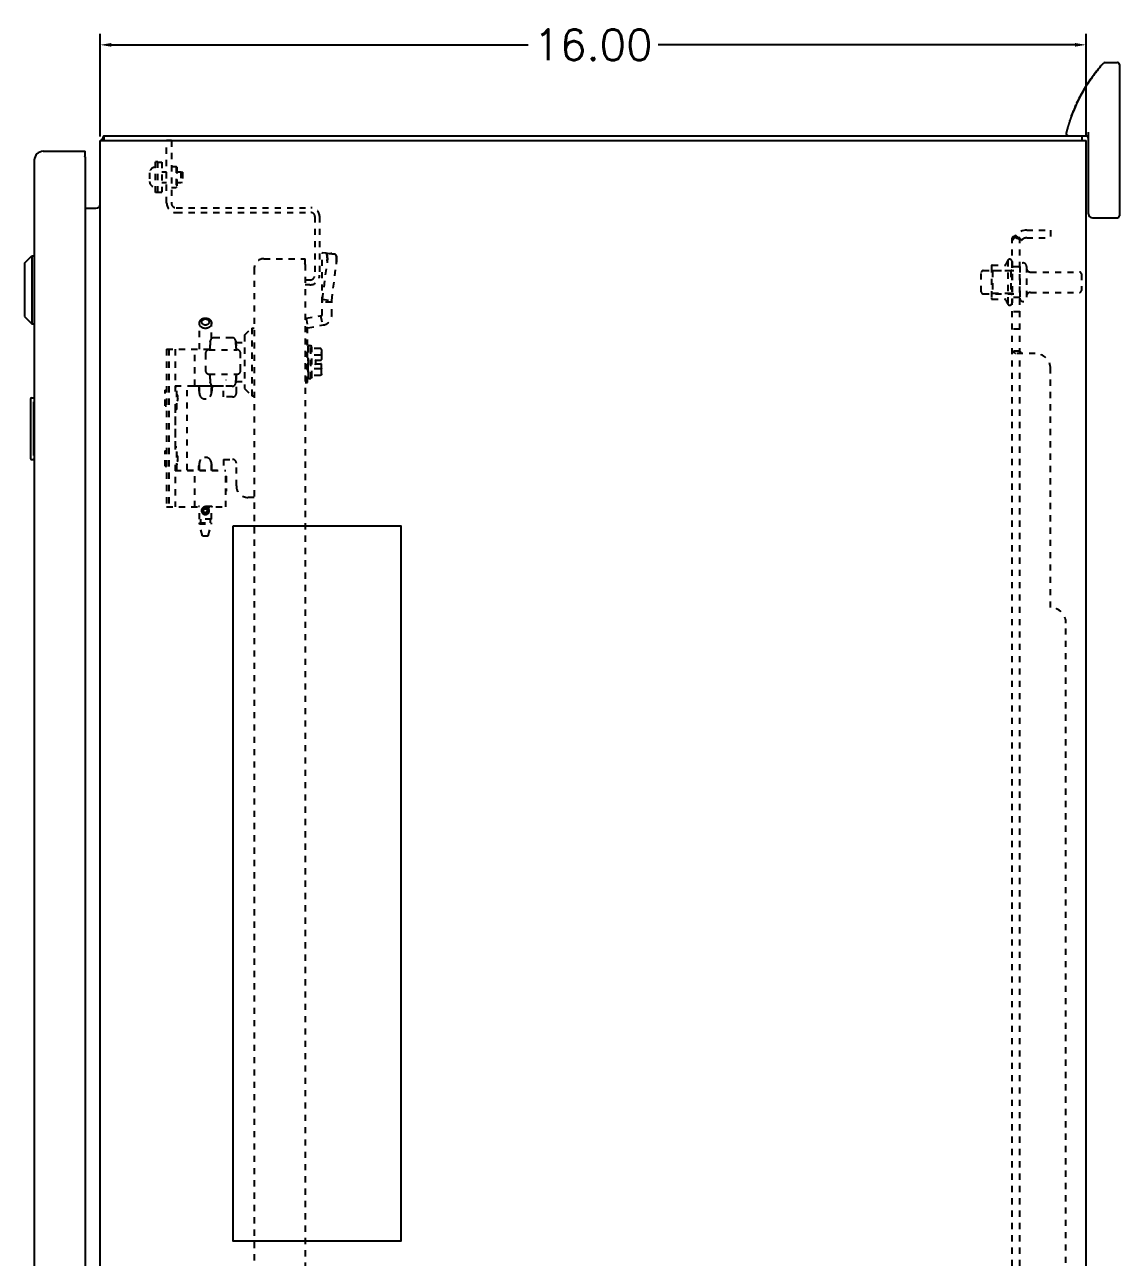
# Model space of a CAD drawing. Header units: inches. Extents: x -89 to 114, y 2 to 66.
# Drawn here: x 96.64 to 114.41, y 46.37 to 66.38 of the extents above; entities that cross this region are included whole.
import ezdxf

# ---------------------------------------------------------------- set-up
doc = ezdxf.new("R2010")
doc.units = ezdxf.units.IN
doc.header["$LTSCALE"] = 0.25
doc.header["$MEASUREMENT"] = 0
doc.linetypes.add('HIDDEN', pattern=[0.2, 0.1, -0.1])
doc.linetypes.add('HIDDEN2', pattern=[0.1875, 0.125, -0.0625])
for name, color, linetype in [('DEFAULT_2', 8, 'HIDDEN'), ('HIDDEN', 7, 'HIDDEN2'), ('PSYMS', 7, 'Continuous')]:
    doc.layers.add(name, color=color, linetype=linetype)
doc.styles.get("Standard").update_dxf_attribs({"font": 'romans.shx'})
doc.dimstyles.get("Standard").update_dxf_attribs({"dimtxt": 0.18, "dimasz": 0.18, "dimexe": 0.18, "dimexo": 0.0625, "dimgap": 0.09, "dimtad": 0, "dimtih": 1, "dimtoh": 1, "dimdec": 4, "dimzin": 0, "dimdsep": 46, "dimtxsty": 'Standard', "dimcen": 0.09, "dimadec": 0, "dimazin": 0, "dimtfac": 1, "dimtdec": 4, "dimtofl": 0, "dimtmove": 0, "dimatfit": 3, "dimfxl": 1, "dimtolj": 1, "dimtzin": 0, "dimarcsym": 0})

# ---------------------------------------------------------------- blocks, each defined once
blk = doc.blocks.new('SIDE')
at = {"linetype": 'Continuous'}
for p, q in [((58.694, 4.647), (58.694, 64.497)), ((58.694, 64.497), (74.694, 64.497)), ((58.757, 64.497), (58.757, 64.572)), ((58.757, 64.572), (74.631, 64.572)), ((74.631, 64.497), (74.631, 64.572)), ((74.694, 4.647), (74.694, 64.497)), ((57.771, 64.322), (58.451, 64.322)), ((58.451, 64.247), (58.436, 64.247)), ((58.451, 64.247), (58.451, 64.322)), ((58.451, 64.232), (58.451, 4.912)), ((57.626, 64.177), (57.626, 4.967)), ((58.451, 63.397), (58.624, 63.397)), ((57.469, 62.505), (57.587, 62.623)), ((57.469, 62.505), (57.469, 61.639)), ((57.587, 62.623), (57.587, 61.521)), ((57.587, 62.623), (57.626, 62.623)), ((57.469, 61.639), (57.587, 61.521)), ((57.587, 61.521), (57.626, 61.521)), ((57.566, 60.307), (57.566, 59.337)), ((57.581, 60.322), (57.626, 60.322)), ((57.613, 60.222), (57.613, 59.422)), ((57.581, 59.322), (57.626, 59.322))]:
    blk.add_line(p, q, dxfattribs=at)
for points in [[(58.736, 64.529), (58.737, 64.53), (58.738, 64.532), (58.739, 64.534), (58.74, 64.536), (58.741, 64.538), (58.742, 64.541), (58.743, 64.543), (58.744, 64.546), (58.745, 64.548), (58.745, 64.551)], [(58.745, 64.551), (58.747, 64.556), (58.747, 64.558), (58.748, 64.56), (58.749, 64.562), (58.749, 64.564), (58.75, 64.565), (58.751, 64.567), (58.751, 64.568), (58.752, 64.569), (58.753, 64.57), (58.754, 64.571), (58.754, 64.572), (58.755, 64.572), (58.756, 64.572), (58.757, 64.572)], [(57.611, 60.258), (57.612, 60.253), (57.612, 60.247), (57.612, 60.241), (57.613, 60.235), (57.613, 60.229), (57.613, 60.222)], [(57.613, 59.422), (57.613, 59.416), (57.613, 59.41), (57.612, 59.404), (57.612, 59.398), (57.612, 59.392), (57.611, 59.386)]]:
    blk.add_lwpolyline(points, dxfattribs=at)
for centre, radius, start, end in [((58.839, 64.427), 0.145, 135.3986, 151.1315), ((57.771, 64.177), 0.145, 90, 180), ((58.436, 64.232), 0.015, 0, 90), ((58.624, 63.467), 0.07, 270, 0), ((57.581, 60.307), 0.015, 90, 180), ((57.611, 60.307), 0.015, 0, 90), ((57.581, 59.337), 0.015, 180, 270), ((57.611, 59.337), 0.015, 270, 0)]:
    blk.add_arc(centre, radius, start, end, dxfattribs=at)
blk = doc.blocks.new('*D53')
at = {"layer": 'Defpoints', "color": 0, "transparency": 16777216}
for p in [(113.869, 66.05), (97.869, 64.497), (113.869, 64.497)]:
    blk.add_point(p, dxfattribs=at)
at = {"layer": 'PSYMS', "color": 0, "lineweight": -2, "transparency": 16777216}
for p, q in [((97.869, 64.56), (97.869, 66.23)), ((113.869, 64.56), (113.869, 66.23)), ((98.049, 66.05), (104.815, 66.05)), ((113.689, 66.05), (106.924, 66.05))]:
    blk.add_line(p, q, dxfattribs=at)
at = {"layer": 'PSYMS', "color": 0, "transparency": 16777216}
for points in [[(98.049, 66.08), (98.049, 66.02), (97.869, 66.05)], [(113.689, 66.08), (113.689, 66.02), (113.869, 66.05)]]:
    blk.add_solid(points, dxfattribs=at)
at = {"layer": 'PSYMS', "color": 0, "transparency": 16777216, "insert": (105.869, 66.05), "char_height": 0.5, "attachment_point": 5}
blk.add_mtext('\\A1;16.00', dxfattribs=at)
blk = doc.blocks.new('SCE-ELMFK4_SIDE_TOP')
at = {"color": 7, "linetype": 'Continuous'}
for p, q in [((16.158, 2.413), (16.138, 2.387)), ((16.158, 2.413), (16.163, 2.418)), ((16.171, 2.429), (16.176, 2.434)), ((16.209, 2.473), (16.215, 2.481)), ((16.215, 2.481), (16.217, 2.482)), ((16.268, 2.52), (16.469, 2.52)), ((16.5, 2.489), (16.5, 0.031)), ((15.925, 2.076), (15.94, 2.103)), ((15.956, 2.129), (15.94, 2.103)), ((15.956, 2.129), (15.973, 2.155)), ((15.99, 2.182), (15.973, 2.155)), ((15.783, 1.8), (15.796, 1.828)), ((15.809, 1.857), (15.796, 1.828)), ((15.809, 1.857), (15.823, 1.885)), ((15.732, 1.676), (15.736, 1.684)), ((15.755, 1.733), (15.759, 1.742)), ((15.762, 1.75), (15.759, 1.742)), ((15.775, 1.78), (15.762, 1.75)), ((15.646, 1.408), (15.643, 1.399)), ((15.647, 1.415), (15.646, 1.408)), ((15.649, 1.422), (15.647, 1.415)), ((15.652, 1.431), (15.649, 1.422)), ((15.654, 1.439), (15.652, 1.431)), ((15.657, 1.448), (15.654, 1.439)), ((15.66, 1.458), (15.657, 1.448)), ((15.641, 1.39), (15.638, 1.379)), ((15.643, 1.399), (15.641, 1.39)), ((15.677, 1.328), (15.959, 1.328)), ((16, 0.062), (16, 1.391)), ((16.062, 0), (16.469, 0))]:
    blk.add_line(p, q, dxfattribs=at)
for points in [[(16.097, 2.335), (16.116, 2.36), (16.136, 2.385), (16.155, 2.409)], [(16.238, 2.506), (16.217, 2.482), (16.196, 2.458), (16.176, 2.434), (16.155, 2.409)], [(16.171, 2.429), (16.167, 2.424), (16.163, 2.418)], [(16.196, 2.458), (16.199, 2.461), (16.202, 2.466), (16.206, 2.47), (16.209, 2.473)], [(16.079, 2.31), (16.059, 2.284), (16.041, 2.257), (16.022, 2.231), (16.004, 2.204), (15.987, 2.177), (15.969, 2.15), (15.952, 2.122), (15.936, 2.095), (15.919, 2.067), (15.903, 2.039), (15.888, 2.011), (15.872, 1.983), (15.857, 1.955), (15.843, 1.926), (15.829, 1.897), (15.815, 1.868), (15.801, 1.839), (15.788, 1.809), (15.775, 1.78)], [(15.99, 2.182), (16.007, 2.208), (16.024, 2.233), (16.042, 2.259), (16.06, 2.284)], [(16.138, 2.387), (16.118, 2.362), (16.098, 2.336), (16.078, 2.31)], [(15.85, 1.94), (15.864, 1.968), (15.879, 1.995), (15.894, 2.022)], [(15.925, 2.076), (15.909, 2.049), (15.894, 2.022)], [(15.85, 1.94), (15.836, 1.913), (15.823, 1.885)], [(15.725, 1.655), (15.722, 1.647), (15.719, 1.64), (15.716, 1.633), (15.714, 1.625), (15.711, 1.618), (15.709, 1.611), (15.706, 1.603), (15.704, 1.596), (15.701, 1.589), (15.699, 1.582), (15.696, 1.575), (15.694, 1.568), (15.692, 1.561), (15.689, 1.554), (15.687, 1.547), (15.685, 1.541), (15.683, 1.534), (15.681, 1.528), (15.679, 1.521), (15.677, 1.515), (15.675, 1.509), (15.673, 1.503), (15.671, 1.497), (15.669, 1.491), (15.668, 1.485), (15.666, 1.479), (15.664, 1.474), (15.663, 1.469), (15.661, 1.463), (15.66, 1.458)], [(15.783, 1.8), (15.771, 1.771), (15.759, 1.743), (15.747, 1.713), (15.736, 1.684), (15.725, 1.655)], [(15.725, 1.655), (15.726, 1.66), (15.729, 1.668), (15.732, 1.676)], [(15.736, 1.684), (15.739, 1.692), (15.742, 1.7), (15.745, 1.708)], [(15.745, 1.708), (15.748, 1.716), (15.752, 1.725), (15.755, 1.733)]]:
    blk.add_lwpolyline(points, dxfattribs=at)
for centre, radius, start, end in [((16.268, 2.479), 0.0406, 90, 138.4016), ((16.469, 2.489), 0.0312, 0, 90), ((15.677, 1.369), 0.0406, 165.41, 270), ((15.959, 1.288), 0.0406, 0, 90), ((16.062, 0.062), 0.0625, 180, 270), ((16.469, 0.031), 0.0312, 270, 0)]:
    blk.add_arc(centre, radius, start, end, dxfattribs=at)
at = {"layer": 'DEFAULT_2', "color": 8, "linetype": 'HIDDEN'}
for p, q in [((16.18, 2.439), (16.176, 2.434)), ((16.196, 2.458), (16.191, 2.453)), ((16.195, 2.457), (16.196, 2.458)), ((16.221, 2.487), (16.217, 2.482)), ((16.226, 2.493), (16.221, 2.487)), ((16.231, 2.499), (16.226, 2.493)), ((16.238, 2.506), (16.231, 2.499)), ((15.705, 1.6), (15.706, 1.603)), ((15.715, 1.629), (15.716, 1.633)), ((15.718, 1.637), (15.719, 1.64)), ((15.721, 1.644), (15.722, 1.647)), ((15.725, 1.655), (15.725, 1.655)), ((15.664, 1.472), (15.663, 1.47)), ((15.681, 1.527), (15.681, 1.528)), ((15.694, 1.567), (15.694, 1.568)), ((15.696, 1.574), (15.696, 1.575)), ((15.698, 1.58), (15.699, 1.582)), ((15.7, 1.587), (15.701, 1.589)), ((15.703, 1.593), (15.704, 1.596))]:
    blk.add_line(p, q, dxfattribs=at)
blk.add_lwpolyline([(16.191, 2.453), (16.187, 2.448), (16.184, 2.443), (16.18, 2.439)], dxfattribs=at)
blk = doc.blocks.new('SCE-DF60EL36LP_SIDE')
at = {"color": 0}
for p, q in [((72.818, 60.038), (72.818, 61.052)), ((72.896, 61.052), (72.818, 61.052)), ((72.896, 61.052), (72.896, 60.038)), ((72.637, 60.21), (72.637, 60.706)), ((72.679, 60.706), (72.637, 60.706)), ((72.679, 60.21), (72.679, 60.706)), ((72.679, 60.703), (72.74, 60.703)), ((72.74, 60.703), (72.74, 60.213)), ((72.896, 60.628), (72.976, 60.628)), ((72.976, 60.628), (72.976, 60.288)), ((72.986, 60.618), (72.976, 60.628)), ((72.542, 60.529), (72.542, 60.528)), ((72.542, 60.528), (72.542, 60.388)), ((72.74, 60.543), (72.818, 60.543)), ((72.976, 60.553), (72.976, 60.543)), ((72.986, 60.618), (72.986, 60.298)), ((72.986, 60.543), (73.047, 60.543)), ((73.047, 60.543), (73.047, 60.373)), ((73.047, 60.543), (73.075, 60.538)), ((73.075, 60.538), (73.075, 60.378)), ((72.542, 60.388), (72.542, 60.387)), ((72.74, 60.373), (72.818, 60.373)), ((72.896, 60.288), (72.976, 60.288)), ((72.976, 60.373), (72.976, 60.363)), ((72.986, 60.298), (72.976, 60.288)), ((72.986, 60.373), (73.047, 60.373)), ((73.047, 60.373), (73.075, 60.378)), ((72.679, 60.21), (72.637, 60.21)), ((72.679, 60.213), (72.74, 60.213)), ((72.975, 59.96), (75.162, 59.96)), ((72.975, 59.882), (75.162, 59.882)), ((75.224, 59.82), (75.224, 58.868)), ((75.302, 59.82), (75.302, 58.868)), ((75.401, 59.226), (75.349, 59.229)), ((75.499, 59.209), (75.349, 59.229)), ((75.401, 59.226), (75.402, 59.226)), ((75.402, 59.226), (75.553, 59.206)), ((74.398, 59.133), (75.068, 59.133)), ((75.068, 59.055), (75.053, 59.055)), ((75.068, 59.055), (75.068, 59.133)), ((75.068, 59.04), (75.068, 3.226)), ((75.342, 58.217), (75.342, 59.216)), ((75.349, 58.476), (75.423, 59.067)), ((75.499, 59.216), (75.478, 59.216)), ((75.499, 59.213), (75.499, 59.216)), ((75.552, 59.206), (75.499, 59.209)), ((75.499, 58.457), (75.574, 59.047)), ((75.552, 59.206), (75.553, 59.206)), ((74.24, 58.975), (74.24, 3.291)), ((75.144, 58.788), (75.068, 58.788)), ((75.144, 58.71), (75.068, 58.71)), ((75.499, 58.428), (75.342, 58.428)), ((75.349, 58.476), (75.499, 58.457)), ((75.499, 58.217), (75.499, 58.457)), ((73.35, 57.663), (73.35, 58.086)), ((73.546, 57.835), (73.546, 58.086)), ((75.082, 58.168), (75.338, 58.213)), ((75.082, 58.168), (75.11, 58.013)), ((75.11, 58.013), (75.366, 58.058)), ((75.318, 58.21), (75.346, 58.054)), ((73.882, 57.852), (73.587, 57.852)), ((74.083, 57.891), (74.201, 58.009)), ((74.083, 57.891), (74.083, 57.025)), ((74.201, 58.009), (74.201, 56.907)), ((74.201, 58.009), (74.24, 58.009)), ((75.107, 58.009), (75.068, 58.009)), ((75.107, 57.123), (75.107, 58.009)), ((72.818, 57.663), (72.818, 55.104)), ((72.818, 57.663), (73.517, 57.663)), ((72.857, 57.663), (72.857, 55.104)), ((72.956, 57.663), (72.956, 56.976)), ((73.276, 57.072), (73.276, 57.663)), ((73.508, 57.655), (73.961, 57.655)), ((73.516, 57.66), (73.516, 57.66)), ((73.516, 57.655), (73.516, 57.654)), ((73.518, 57.677), (73.517, 57.672)), ((73.519, 57.694), (73.518, 57.677)), ((73.519, 57.694), (73.518, 57.677)), ((73.525, 57.767), (73.524, 57.755)), ((73.526, 57.776), (73.525, 57.766)), ((73.527, 57.791), (73.526, 57.776)), ((73.527, 57.784), (73.526, 57.776)), ((73.528, 57.799), (73.527, 57.784)), ((73.528, 57.799), (73.528, 57.798)), ((73.551, 57.653), (73.561, 57.663)), ((73.942, 57.79), (73.941, 57.799)), ((73.942, 57.791), (73.941, 57.797)), ((73.941, 57.791), (73.941, 57.772)), ((73.941, 57.773), (73.942, 57.763)), ((73.941, 57.773), (73.943, 57.773)), ((73.943, 57.773), (73.942, 57.791)), ((73.943, 57.773), (73.943, 57.773)), ((73.943, 57.773), (74.083, 57.773)), ((73.952, 57.672), (73.951, 57.677)), ((73.952, 57.672), (73.952, 57.672)), ((73.953, 57.654), (73.953, 57.655)), ((75.068, 57.812), (75.107, 57.812)), ((75.112, 57.712), (75.112, 57.524)), ((75.118, 57.712), (75.112, 57.712)), ((75.118, 57.711), (75.112, 57.711)), ((75.112, 57.703), (75.118, 57.703)), ((75.118, 57.688), (75.112, 57.688)), ((75.112, 57.666), (75.118, 57.666)), ((75.118, 57.637), (75.112, 57.637)), ((75.118, 57.712), (75.118, 57.204)), ((75.13, 57.724), (75.157, 57.724)), ((75.157, 57.192), (75.157, 57.724)), ((75.177, 57.699), (75.157, 57.724)), ((75.177, 57.216), (75.177, 57.699)), ((75.315, 57.675), (75.177, 57.675)), ((75.334, 57.653), (75.334, 57.611)), ((73.449, 57.596), (73.449, 57.32)), ((74.02, 57.32), (74.02, 57.596)), ((75.107, 57.566), (75.112, 57.566)), ((75.118, 57.615), (75.112, 57.615)), ((75.118, 57.615), (75.112, 57.615)), ((75.118, 57.61), (75.112, 57.61)), ((75.112, 57.603), (75.118, 57.603)), ((75.118, 57.601), (75.112, 57.601)), ((75.118, 57.587), (75.112, 57.587)), ((75.118, 57.569), (75.112, 57.569)), ((75.112, 57.566), (75.118, 57.566)), ((75.118, 57.565), (75.112, 57.565)), ((75.118, 57.548), (75.112, 57.548)), ((75.112, 57.524), (75.112, 57.472)), ((75.112, 57.524), (75.118, 57.524)), ((75.112, 57.524), (75.118, 57.524)), ((75.118, 57.499), (75.112, 57.499)), ((75.118, 57.48), (75.112, 57.48)), ((75.112, 57.472), (75.118, 57.472)), ((75.112, 57.444), (75.112, 57.392)), ((75.118, 57.444), (75.112, 57.444)), ((75.112, 57.436), (75.118, 57.436)), ((75.315, 57.567), (75.177, 57.567)), ((75.224, 57.499), (75.236, 57.487)), ((75.224, 57.416), (75.236, 57.428)), ((75.236, 57.487), (75.236, 57.428)), ((75.236, 57.487), (75.323, 57.487)), ((75.236, 57.428), (75.323, 57.428)), ((75.334, 57.605), (75.334, 57.611)), ((75.334, 57.597), (75.334, 57.605)), ((75.334, 57.603), (75.334, 57.597)), ((75.334, 57.557), (75.334, 57.557)), ((75.334, 57.607), (75.334, 57.609)), ((75.334, 57.597), (75.334, 57.499)), ((73.508, 57.261), (73.961, 57.261)), ((73.516, 57.256), (73.517, 57.25)), ((73.517, 57.25), (73.517, 57.243)), ((73.517, 57.243), (73.518, 57.239)), ((73.518, 57.239), (73.519, 57.222)), ((73.953, 57.261), (73.953, 57.262)), ((73.953, 57.256), (73.953, 57.256)), ((75.107, 57.35), (75.112, 57.35)), ((75.118, 57.417), (75.112, 57.417)), ((75.118, 57.392), (75.112, 57.392)), ((75.112, 57.391), (75.112, 57.204)), ((75.118, 57.391), (75.112, 57.391)), ((75.118, 57.367), (75.112, 57.367)), ((75.112, 57.35), (75.118, 57.35)), ((75.112, 57.35), (75.118, 57.35)), ((75.118, 57.346), (75.112, 57.346)), ((75.118, 57.329), (75.112, 57.329)), ((75.118, 57.315), (75.112, 57.315)), ((75.118, 57.312), (75.112, 57.312)), ((75.118, 57.306), (75.112, 57.306)), ((75.118, 57.301), (75.112, 57.301)), ((75.112, 57.3), (75.118, 57.3)), ((75.112, 57.278), (75.118, 57.278)), ((75.118, 57.25), (75.112, 57.25)), ((75.112, 57.228), (75.118, 57.228)), ((75.315, 57.349), (75.177, 57.349)), ((75.315, 57.24), (75.177, 57.24)), ((75.334, 57.359), (75.334, 57.359)), ((75.334, 57.305), (75.334, 57.311)), ((75.334, 57.305), (75.334, 57.308)), ((75.334, 57.308), (75.334, 57.309)), ((75.334, 57.263), (75.334, 57.305)), ((72.956, 57.072), (72.956, 57.019)), ((72.956, 57.072), (73.557, 57.072)), ((72.956, 57.063), (72.986, 57.063)), ((72.986, 57.062), (72.986, 57.063)), ((72.986, 56.689), (72.986, 57.062)), ((73.153, 55.702), (73.153, 57.065)), ((73.35, 57.065), (73.153, 57.065)), ((73.344, 57.065), (73.344, 56.992)), ((73.35, 56.945), (73.35, 57.072)), ((73.546, 57.065), (73.35, 57.065)), ((73.527, 57.131), (73.527, 57.125)), ((73.527, 57.125), (73.528, 57.117)), ((73.528, 57.118), (73.528, 57.117)), ((73.546, 56.945), (73.546, 57.072)), ((73.578, 57.065), (73.546, 57.065)), ((73.552, 57.065), (73.552, 56.992)), ((73.744, 57.065), (73.578, 57.065)), ((73.882, 57.064), (73.587, 57.064)), ((73.744, 57.064), (73.744, 57.065)), ((73.744, 56.891), (73.744, 57.064)), ((73.783, 57.163), (73.782, 57.163)), ((73.941, 57.143), (73.942, 57.147)), ((73.941, 57.144), (73.941, 57.124)), ((73.941, 57.143), (73.943, 57.143)), ((73.941, 57.117), (73.942, 57.125)), ((73.943, 57.16), (73.942, 57.147)), ((73.942, 57.125), (73.943, 57.143)), ((73.942, 57.125), (73.943, 57.143)), ((73.944, 57.169), (73.943, 57.159)), ((73.943, 57.143), (74.083, 57.143)), ((73.945, 57.18), (73.944, 57.169)), ((73.945, 57.161), (73.946, 57.174)), ((73.952, 56.953), (73.952, 57.143)), ((74.083, 57.025), (74.201, 56.907)), ((75.068, 57.123), (75.107, 57.123)), ((75.118, 57.213), (75.112, 57.213)), ((75.112, 57.205), (75.118, 57.205)), ((75.112, 57.204), (75.118, 57.204)), ((75.13, 57.192), (75.157, 57.192)), ((75.177, 57.216), (75.157, 57.192)), ((72.798, 57.002), (72.818, 57.005)), ((72.798, 56.748), (72.798, 57.002)), ((72.956, 57.021), (72.956, 57.019)), ((73.35, 56.961), (73.347, 56.961)), ((73.55, 56.961), (73.546, 56.961)), ((73.889, 56.891), (73.744, 56.891)), ((74.201, 56.907), (74.24, 56.907)), ((72.798, 56.748), (72.818, 56.745)), ((72.956, 56.775), (72.956, 55.992)), ((72.956, 56.731), (72.956, 56.73)), ((72.956, 56.731), (72.956, 56.035)), ((72.986, 56.688), (72.956, 56.688)), ((72.986, 56.689), (72.986, 56.687)), ((72.956, 56.079), (72.986, 56.079)), ((72.956, 56.037), (72.956, 56.035)), ((72.986, 56.078), (72.986, 56.079)), ((72.986, 55.705), (72.986, 56.078)), ((72.798, 56.018), (72.818, 56.021)), ((72.798, 55.764), (72.798, 56.018)), ((72.986, 55.985), (72.986, 55.975)), ((73.35, 55.694), (73.35, 55.822)), ((73.546, 55.694), (73.546, 55.822)), ((73.744, 55.876), (73.744, 55.702)), ((73.744, 55.876), (73.889, 55.876)), ((72.798, 55.764), (72.818, 55.761)), ((72.956, 55.791), (72.956, 55.104)), ((72.956, 55.747), (72.956, 55.746)), ((72.956, 55.747), (72.956, 55.694)), ((72.986, 55.704), (72.956, 55.704)), ((72.956, 55.694), (73.782, 55.694)), ((72.986, 55.798), (72.986, 55.787)), ((72.986, 55.705), (72.986, 55.703)), ((73.153, 55.702), (73.35, 55.702)), ((73.276, 55.104), (73.276, 55.694)), ((73.344, 55.702), (73.344, 55.774)), ((73.347, 55.806), (73.35, 55.806)), ((73.35, 55.702), (73.546, 55.702)), ((73.546, 55.806), (73.55, 55.806)), ((73.546, 55.702), (73.744, 55.702)), ((73.552, 55.702), (73.552, 55.774)), ((73.782, 55.104), (73.782, 55.694)), ((73.952, 55.446), (73.952, 55.813)), ((73.783, 55.603), (73.782, 55.603)), ((73.783, 55.603), (73.783, 55.363)), ((73.783, 55.363), (73.782, 55.363)), ((74.24, 55.258), (74.139, 55.258)), ((72.818, 55.104), (73.782, 55.104)), ((73.345, 55.114), (73.335, 55.104)), ((73.551, 55.114), (73.345, 55.114)), ((73.35, 54.904), (73.35, 55.104)), ((73.391, 55.064), (73.39, 55.063)), ((73.39, 55.063), (73.405, 55.058)), ((73.395, 55.072), (73.391, 55.064)), ((73.397, 55.066), (73.394, 55.058)), ((73.399, 55.08), (73.395, 55.072)), ((73.401, 55.074), (73.397, 55.066)), ((73.4, 55.06), (73.398, 55.053)), ((73.406, 55.062), (73.404, 55.055)), ((73.405, 55.06), (73.408, 55.066)), ((73.405, 55.058), (73.405, 55.06)), ((73.41, 55.068), (73.406, 55.062)), ((73.414, 55.074), (73.41, 55.068)), ((73.42, 55.097), (73.412, 55.092)), ((73.419, 55.091), (73.412, 55.086)), ((73.419, 55.079), (73.418, 55.079)), ((73.426, 55.095), (73.419, 55.091)), ((73.425, 55.089), (73.419, 55.085)), ((73.42, 55.081), (73.419, 55.08)), ((73.419, 55.08), (73.419, 55.079)), ((73.419, 55.08), (73.419, 55.08)), ((73.428, 55.1), (73.42, 55.097)), ((73.421, 55.082), (73.42, 55.081)), ((73.42, 55.066), (73.425, 55.07)), ((73.422, 55.082), (73.421, 55.082)), ((73.423, 55.061), (73.426, 55.065)), ((73.433, 55.092), (73.425, 55.089)), ((73.434, 55.097), (73.426, 55.095)), ((73.426, 55.065), (73.43, 55.068)), ((73.438, 55.088), (73.431, 55.086)), ((73.44, 55.093), (73.433, 55.092)), ((73.434, 55.104), (73.441, 55.105)), ((73.445, 55.089), (73.438, 55.088)), ((73.448, 55.094), (73.44, 55.093)), ((73.454, 55.104), (73.445, 55.104)), ((73.452, 55.089), (73.445, 55.089)), ((73.476, 55.025), (73.472, 55.021)), ((73.483, 55.026), (73.479, 55.021)), ((73.485, 55.032), (73.483, 55.026)), ((73.488, 55.027), (73.485, 55.021)), ((73.485, 55.02), (73.488, 55.026)), ((73.491, 55.034), (73.488, 55.027)), ((73.488, 55.026), (73.49, 55.032)), ((73.493, 55.024), (73.495, 55.031)), ((73.502, 55.07), (73.497, 55.077)), ((73.546, 54.904), (73.546, 55.104)), ((73.551, 55.114), (73.561, 55.104)), ((73.546, 54.904), (73.35, 54.904)), ((73.35, 54.828), (73.35, 54.849)), ((73.35, 54.849), (73.546, 54.849)), ((73.402, 54.634), (73.35, 54.828)), ((73.35, 54.828), (73.546, 54.828)), ((73.37, 54.904), (73.37, 54.849)), ((73.398, 55.018), (73.403, 55.01)), ((73.448, 55.016), (73.448, 55.001)), ((73.448, 55.001), (73.45, 55.001)), ((73.458, 55.012), (73.452, 55.011)), ((73.453, 54.991), (73.461, 54.993)), ((73.459, 54.997), (73.466, 54.999)), ((73.461, 54.993), (73.468, 54.995)), ((73.463, 54.988), (73.471, 54.991)), ((73.466, 54.999), (73.473, 55.002)), ((73.468, 54.995), (73.475, 54.998)), ((73.471, 54.991), (73.478, 54.994)), ((73.475, 55.01), (73.48, 55.015)), ((73.475, 54.998), (73.482, 55.003)), ((73.48, 55.015), (73.485, 55.02)), ((73.485, 55.021), (73.481, 55.015)), ((73.495, 54.634), (73.546, 54.828)), ((73.527, 54.904), (73.527, 54.849)), ((73.546, 54.828), (73.546, 54.849)), ((73.402, 54.634), (73.495, 54.634))]:
    blk.add_line(p, q, dxfattribs=at)
for points in [[(75.342, 59.216), (75.342, 59.218), (75.342, 59.22), (75.343, 59.222), (75.345, 59.225), (75.346, 59.227), (75.349, 59.229)], [(75.402, 59.226), (75.405, 59.225), (75.409, 59.222), (75.413, 59.218), (75.416, 59.213), (75.419, 59.206), (75.421, 59.198), (75.423, 59.188), (75.425, 59.178), (75.426, 59.166), (75.427, 59.154), (75.428, 59.141), (75.428, 59.127), (75.427, 59.112), (75.426, 59.097), (75.425, 59.082), (75.423, 59.067)], [(75.426, 59.097), (75.427, 59.112), (75.428, 59.127), (75.428, 59.141), (75.427, 59.154), (75.426, 59.166), (75.425, 59.178), (75.423, 59.188), (75.421, 59.198), (75.419, 59.206), (75.416, 59.213), (75.413, 59.218), (75.409, 59.222), (75.405, 59.225)], [(75.449, 59.216), (75.449, 59.216), (75.449, 59.216), (75.449, 59.216), (75.45, 59.216), (75.45, 59.216), (75.45, 59.216), (75.45, 59.216), (75.451, 59.216), (75.451, 59.216), (75.452, 59.215), (75.452, 59.215), (75.453, 59.215)], [(75.574, 59.047), (75.576, 59.062), (75.577, 59.078), (75.578, 59.093), (75.578, 59.107), (75.578, 59.121), (75.578, 59.134), (75.577, 59.147), (75.576, 59.158), (75.574, 59.169), (75.572, 59.178), (75.569, 59.186), (75.566, 59.193), (75.563, 59.198), (75.56, 59.202), (75.556, 59.205), (75.553, 59.206)], [(75.556, 59.205), (75.56, 59.202), (75.563, 59.198), (75.566, 59.193), (75.569, 59.186), (75.572, 59.178), (75.574, 59.169), (75.576, 59.158), (75.577, 59.147), (75.578, 59.134), (75.578, 59.121), (75.578, 59.107), (75.578, 59.093), (75.577, 59.078)], [(75.349, 58.476), (75.346, 58.468), (75.345, 58.46), (75.343, 58.452), (75.342, 58.444), (75.342, 58.436), (75.342, 58.428)], [(73.35, 58.086), (73.351, 58.096), (73.353, 58.107), (73.357, 58.116), (73.362, 58.126), (73.368, 58.134), (73.375, 58.142), (73.383, 58.15), (73.393, 58.156), (73.403, 58.161), (73.414, 58.166), (73.425, 58.169), (73.437, 58.17), (73.448, 58.171)], [(73.448, 58.001), (73.437, 58.002), (73.425, 58.004), (73.414, 58.007), (73.403, 58.011), (73.393, 58.016), (73.383, 58.023), (73.375, 58.03), (73.368, 58.038), (73.362, 58.047), (73.357, 58.056), (73.353, 58.066), (73.351, 58.076), (73.35, 58.086)], [(73.448, 58.055), (73.441, 58.055), (73.434, 58.056), (73.428, 58.058), (73.421, 58.06), (73.415, 58.064), (73.409, 58.067), (73.404, 58.072), (73.4, 58.077), (73.396, 58.082), (73.393, 58.088), (73.391, 58.093), (73.39, 58.1), (73.389, 58.106), (73.39, 58.112), (73.391, 58.118), (73.393, 58.124), (73.396, 58.129), (73.4, 58.135), (73.404, 58.14), (73.409, 58.144), (73.415, 58.148), (73.421, 58.151), (73.428, 58.153), (73.434, 58.155), (73.441, 58.156), (73.448, 58.157)], [(73.448, 58.171), (73.46, 58.17), (73.472, 58.169), (73.483, 58.166), (73.494, 58.161), (73.504, 58.156), (73.513, 58.15), (73.522, 58.142), (73.529, 58.134), (73.535, 58.126), (73.54, 58.116), (73.544, 58.107), (73.546, 58.096), (73.546, 58.086)], [(73.448, 58.157), (73.456, 58.156), (73.463, 58.155), (73.469, 58.153), (73.476, 58.151), (73.482, 58.148), (73.488, 58.144), (73.493, 58.14), (73.497, 58.135), (73.501, 58.129), (73.504, 58.124), (73.506, 58.118), (73.507, 58.112), (73.507, 58.106), (73.507, 58.1), (73.506, 58.093), (73.504, 58.088), (73.501, 58.082), (73.497, 58.077), (73.493, 58.072), (73.488, 58.067), (73.482, 58.064), (73.476, 58.06), (73.469, 58.058), (73.463, 58.056), (73.456, 58.055), (73.448, 58.055)], [(73.546, 58.086), (73.546, 58.076), (73.544, 58.066), (73.54, 58.056), (73.535, 58.047), (73.529, 58.038), (73.522, 58.03), (73.513, 58.023), (73.504, 58.016), (73.494, 58.011), (73.483, 58.007), (73.472, 58.004), (73.46, 58.002), (73.448, 58.001)], [(73.587, 57.852), (73.582, 57.851), (73.575, 57.85), (73.567, 57.848), (73.561, 57.845), (73.554, 57.842), (73.548, 57.837), (73.543, 57.832), (73.538, 57.826), (73.535, 57.82), (73.532, 57.813), (73.529, 57.806), (73.528, 57.799)], [(73.941, 57.799), (73.94, 57.806), (73.937, 57.813), (73.934, 57.82), (73.931, 57.826), (73.926, 57.832), (73.921, 57.837), (73.915, 57.842), (73.908, 57.845), (73.902, 57.848), (73.894, 57.85), (73.887, 57.851), (73.882, 57.852)], [(73.518, 57.677), (73.517, 57.672), (73.517, 57.666), (73.516, 57.66), (73.516, 57.655)], [(73.517, 57.672), (73.517, 57.672), (73.517, 57.666)], [(73.524, 57.755), (73.523, 57.742), (73.521, 57.727), (73.52, 57.711), (73.519, 57.694)], [(73.524, 57.755), (73.523, 57.742), (73.521, 57.727), (73.52, 57.711)], [(73.528, 57.792), (73.528, 57.795), (73.528, 57.797), (73.528, 57.799)], [(73.941, 57.799), (73.941, 57.797), (73.941, 57.795), (73.941, 57.792)], [(73.942, 57.763), (73.943, 57.756), (73.944, 57.747), (73.945, 57.735), (73.946, 57.722)], [(73.945, 57.755), (73.945, 57.755), (73.944, 57.767), (73.943, 57.773)], [(73.951, 57.677), (73.95, 57.694), (73.949, 57.711), (73.948, 57.727), (73.946, 57.742), (73.945, 57.755), (73.944, 57.766), (73.943, 57.773)], [(73.946, 57.722), (73.945, 57.736), (73.944, 57.747), (73.943, 57.756)], [(73.951, 57.677), (73.95, 57.694), (73.949, 57.711), (73.948, 57.727), (73.946, 57.742)], [(73.953, 57.655), (73.953, 57.66), (73.952, 57.666), (73.952, 57.672), (73.951, 57.677)], [(73.953, 57.66), (73.953, 57.66), (73.952, 57.666)], [(75.334, 57.653), (75.334, 57.656), (75.334, 57.659), (75.333, 57.662), (75.332, 57.664), (75.33, 57.667), (75.328, 57.669), (75.326, 57.671), (75.324, 57.673), (75.322, 57.674), (75.319, 57.675), (75.317, 57.675), (75.315, 57.675)], [(75.334, 57.555), (75.334, 57.557), (75.334, 57.558), (75.333, 57.56), (75.332, 57.561), (75.33, 57.562), (75.328, 57.563), (75.326, 57.564), (75.324, 57.565), (75.322, 57.566), (75.319, 57.566), (75.317, 57.566), (75.315, 57.567)], [(75.324, 57.565), (75.322, 57.566), (75.319, 57.566), (75.317, 57.567), (75.315, 57.567)], [(75.334, 57.611), (75.334, 57.607), (75.334, 57.605), (75.334, 57.603)], [(73.516, 57.261), (73.516, 57.256), (73.517, 57.25)], [(73.518, 57.239), (73.519, 57.222), (73.52, 57.205), (73.521, 57.188), (73.523, 57.174), (73.524, 57.161), (73.525, 57.149), (73.526, 57.139), (73.527, 57.125)], [(73.943, 57.143), (73.944, 57.149), (73.945, 57.161), (73.946, 57.174), (73.948, 57.188), (73.949, 57.204), (73.95, 57.222), (73.951, 57.239)], [(73.95, 57.244), (73.948, 57.225), (73.947, 57.208), (73.946, 57.193), (73.945, 57.18)], [(73.945, 57.18), (73.946, 57.193), (73.947, 57.209), (73.948, 57.225)], [(73.95, 57.222), (73.95, 57.222), (73.951, 57.239)], [(73.951, 57.239), (73.952, 57.243), (73.952, 57.25), (73.953, 57.256), (73.953, 57.261)], [(73.951, 57.239), (73.952, 57.243), (73.952, 57.25)], [(75.334, 57.36), (75.334, 57.359), (75.334, 57.357), (75.333, 57.356), (75.332, 57.355), (75.33, 57.353), (75.328, 57.352), (75.326, 57.351), (75.324, 57.35), (75.322, 57.35), (75.319, 57.349), (75.317, 57.349), (75.315, 57.349)], [(75.324, 57.35), (75.322, 57.35), (75.319, 57.349), (75.317, 57.349), (75.315, 57.349)], [(75.334, 57.263), (75.334, 57.26), (75.334, 57.257), (75.333, 57.254), (75.332, 57.251), (75.33, 57.249), (75.328, 57.246), (75.326, 57.245), (75.324, 57.243), (75.322, 57.242), (75.319, 57.241), (75.317, 57.24), (75.315, 57.24)], [(75.334, 57.311), (75.334, 57.316), (75.334, 57.416)], [(75.334, 57.308), (75.334, 57.31), (75.334, 57.313), (75.334, 57.319)], [(73.519, 57.222), (73.519, 57.222), (73.52, 57.204), (73.521, 57.188)], [(73.523, 57.174), (73.524, 57.161), (73.525, 57.149), (73.526, 57.14), (73.527, 57.132)], [(73.528, 57.117), (73.528, 57.119), (73.528, 57.121), (73.528, 57.123)], [(73.528, 57.117), (73.529, 57.11), (73.532, 57.103), (73.535, 57.096), (73.538, 57.089), (73.543, 57.084), (73.548, 57.078), (73.554, 57.074), (73.561, 57.07), (73.567, 57.067), (73.575, 57.065), (73.582, 57.064), (73.587, 57.064)], [(73.882, 57.064), (73.887, 57.064), (73.894, 57.065), (73.902, 57.067), (73.908, 57.07), (73.915, 57.074), (73.921, 57.078), (73.926, 57.084), (73.931, 57.089), (73.934, 57.096), (73.937, 57.103), (73.94, 57.11), (73.941, 57.117)], [(73.941, 57.123), (73.941, 57.121), (73.941, 57.119), (73.941, 57.117)], [(73.948, 57.188), (73.948, 57.188), (73.949, 57.205)], [(72.986, 56.93), (72.989, 56.921), (72.993, 56.91), (72.996, 56.898), (72.998, 56.887), (72.999, 56.875), (72.998, 56.864), (72.996, 56.852), (72.993, 56.841), (72.989, 56.829), (72.986, 56.821)], [(73.344, 56.992), (73.345, 56.98), (73.346, 56.968), (73.348, 56.955), (73.351, 56.942), (73.355, 56.928), (73.359, 56.915), (73.365, 56.903), (73.371, 56.891)], [(73.525, 56.891), (73.532, 56.903), (73.537, 56.915), (73.542, 56.928), (73.546, 56.942), (73.549, 56.955), (73.551, 56.968), (73.552, 56.98), (73.552, 56.992)], [(72.986, 55.985), (72.986, 55.995), (72.985, 56.006)], [(72.986, 55.946), (72.989, 55.937), (72.993, 55.926), (72.996, 55.914), (72.998, 55.903), (72.999, 55.891), (72.998, 55.88), (72.996, 55.868), (72.993, 55.857), (72.989, 55.845), (72.986, 55.837)], [(73.371, 55.876), (73.365, 55.864), (73.359, 55.851), (73.355, 55.838), (73.351, 55.825), (73.348, 55.812), (73.346, 55.799), (73.345, 55.786), (73.344, 55.774)], [(73.552, 55.774), (73.552, 55.786), (73.551, 55.799), (73.549, 55.812), (73.546, 55.825), (73.542, 55.838), (73.537, 55.851), (73.532, 55.864), (73.525, 55.876)], [(72.986, 55.798), (72.986, 55.808), (72.985, 55.818)], [(73.394, 55.058), (73.393, 55.05), (73.392, 55.042), (73.393, 55.034), (73.395, 55.025), (73.398, 55.018)], [(73.395, 55.078), (73.399, 55.084), (73.405, 55.09), (73.411, 55.094), (73.418, 55.098)], [(73.398, 55.053), (73.397, 55.045), (73.397, 55.037), (73.399, 55.03), (73.402, 55.022), (73.405, 55.015), (73.41, 55.009), (73.416, 55.003), (73.422, 54.999), (73.429, 54.995), (73.437, 54.993), (73.445, 54.992), (73.453, 54.991)], [(73.412, 55.092), (73.405, 55.086), (73.399, 55.08)], [(73.419, 55.085), (73.413, 55.08), (73.408, 55.074), (73.403, 55.067), (73.4, 55.06)], [(73.4, 55.06), (73.4, 55.061), (73.401, 55.062), (73.402, 55.064), (73.402, 55.065), (73.403, 55.066), (73.403, 55.067), (73.404, 55.068), (73.405, 55.069), (73.405, 55.07), (73.406, 55.071), (73.406, 55.071), (73.407, 55.072), (73.408, 55.073), (73.408, 55.074), (73.409, 55.074), (73.409, 55.075), (73.41, 55.075), (73.41, 55.076), (73.411, 55.076), (73.411, 55.077), (73.412, 55.077), (73.412, 55.078), (73.413, 55.078), (73.413, 55.078), (73.414, 55.079), (73.414, 55.079), (73.414, 55.079), (73.415, 55.08), (73.415, 55.08), (73.416, 55.08), (73.416, 55.08), (73.416, 55.081), (73.417, 55.081), (73.417, 55.081), (73.417, 55.081), (73.418, 55.082), (73.418, 55.082), (73.418, 55.082), (73.419, 55.082), (73.419, 55.082), (73.419, 55.083), (73.42, 55.083), (73.42, 55.083), (73.42, 55.083), (73.42, 55.083), (73.421, 55.083), (73.421, 55.083), (73.421, 55.083), (73.421, 55.084), (73.422, 55.084), (73.422, 55.084), (73.422, 55.084), (73.422, 55.084), (73.423, 55.084), (73.423, 55.084), (73.423, 55.084), (73.423, 55.084), (73.423, 55.084), (73.423, 55.083), (73.423, 55.083), (73.423, 55.083), (73.423, 55.083), (73.422, 55.083), (73.422, 55.083), (73.422, 55.082), (73.422, 55.082), (73.422, 55.082)], [(73.412, 55.086), (73.406, 55.08), (73.401, 55.074)], [(73.404, 55.055), (73.402, 55.048), (73.402, 55.041), (73.403, 55.033), (73.405, 55.026), (73.408, 55.02), (73.413, 55.014), (73.418, 55.009), (73.423, 55.004), (73.43, 55.001), (73.437, 54.998), (73.444, 54.997), (73.451, 54.996), (73.459, 54.997)], [(73.418, 55.079), (73.418, 55.079), (73.418, 55.078), (73.417, 55.078), (73.417, 55.078), (73.417, 55.078), (73.417, 55.077), (73.416, 55.077), (73.416, 55.077), (73.416, 55.076), (73.415, 55.076), (73.415, 55.075), (73.414, 55.075), (73.414, 55.074), (73.414, 55.074), (73.413, 55.073), (73.413, 55.073), (73.412, 55.072), (73.412, 55.072), (73.411, 55.071), (73.411, 55.07), (73.41, 55.069), (73.41, 55.069), (73.409, 55.068), (73.409, 55.067), (73.408, 55.066), (73.408, 55.065), (73.407, 55.064), (73.407, 55.063), (73.406, 55.062), (73.406, 55.061), (73.405, 55.059), (73.405, 55.058)], [(73.45, 55.001), (73.444, 55.002), (73.437, 55.003), (73.431, 55.006), (73.425, 55.009), (73.42, 55.014), (73.415, 55.019), (73.412, 55.024), (73.409, 55.031), (73.408, 55.037), (73.407, 55.044), (73.408, 55.051)], [(73.408, 55.066), (73.413, 55.072), (73.418, 55.077), (73.423, 55.082), (73.43, 55.085), (73.436, 55.087), (73.444, 55.089)], [(73.408, 55.051), (73.41, 55.057), (73.412, 55.063)], [(73.412, 55.063), (73.416, 55.069), (73.421, 55.073)], [(73.452, 55.006), (73.446, 55.006), (73.44, 55.008), (73.434, 55.01), (73.429, 55.013), (73.424, 55.016), (73.42, 55.021), (73.416, 55.026), (73.414, 55.032), (73.413, 55.038), (73.412, 55.044), (73.413, 55.05), (73.414, 55.056)], [(73.431, 55.086), (73.425, 55.083), (73.419, 55.079), (73.414, 55.074)], [(73.414, 55.056), (73.417, 55.061), (73.42, 55.066)], [(73.452, 55.011), (73.447, 55.011), (73.441, 55.012), (73.436, 55.014), (73.431, 55.017), (73.427, 55.021), (73.423, 55.025), (73.42, 55.029), (73.418, 55.035), (73.417, 55.04), (73.417, 55.045), (73.418, 55.051), (73.42, 55.056), (73.423, 55.061)], [(73.418, 55.098), (73.425, 55.101), (73.433, 55.104), (73.434, 55.104)], [(73.421, 55.073), (73.426, 55.077), (73.432, 55.081), (73.438, 55.083), (73.444, 55.084), (73.451, 55.084), (73.457, 55.083), (73.464, 55.081), (73.469, 55.077), (73.474, 55.073), (73.479, 55.069), (73.482, 55.063), (73.485, 55.057), (73.487, 55.051), (73.487, 55.045), (73.487, 55.038), (73.485, 55.032)], [(73.425, 55.07), (73.43, 55.074), (73.435, 55.076)], [(73.445, 55.104), (73.436, 55.103), (73.428, 55.1)], [(73.43, 55.068), (73.435, 55.071), (73.44, 55.073), (73.445, 55.074), (73.45, 55.074), (73.455, 55.073), (73.46, 55.071), (73.465, 55.068), (73.469, 55.065), (73.472, 55.061), (73.475, 55.056), (73.476, 55.052), (73.477, 55.047), (73.477, 55.041), (73.476, 55.036), (73.474, 55.032), (73.471, 55.027)], [(73.497, 55.069), (73.492, 55.076), (73.487, 55.082), (73.481, 55.087), (73.474, 55.092), (73.467, 55.095), (73.459, 55.098), (73.451, 55.099), (73.442, 55.099), (73.434, 55.097)], [(73.435, 55.076), (73.441, 55.078), (73.447, 55.079), (73.452, 55.079), (73.458, 55.077), (73.464, 55.075), (73.469, 55.072), (73.473, 55.068), (73.477, 55.063), (73.479, 55.058), (73.481, 55.053), (73.482, 55.047), (73.482, 55.041), (73.481, 55.036), (73.479, 55.03), (73.476, 55.025)], [(73.441, 55.105), (73.448, 55.105), (73.456, 55.105), (73.463, 55.104)], [(73.444, 55.089), (73.451, 55.089), (73.458, 55.088), (73.465, 55.086), (73.471, 55.082), (73.477, 55.078), (73.482, 55.073), (73.486, 55.067), (73.489, 55.061), (73.491, 55.054), (73.492, 55.048), (73.492, 55.041), (73.491, 55.034)], [(73.495, 55.031), (73.497, 55.038), (73.497, 55.046), (73.496, 55.053), (73.494, 55.061), (73.491, 55.068), (73.487, 55.074), (73.482, 55.08), (73.476, 55.085), (73.47, 55.089), (73.463, 55.091), (73.455, 55.093), (73.448, 55.094)], [(73.49, 55.032), (73.492, 55.039), (73.492, 55.046), (73.491, 55.053), (73.489, 55.06), (73.487, 55.066), (73.483, 55.072), (73.478, 55.077), (73.472, 55.081), (73.466, 55.085), (73.459, 55.087), (73.452, 55.089)], [(73.497, 55.077), (73.492, 55.084), (73.486, 55.09), (73.479, 55.095), (73.471, 55.099), (73.462, 55.102), (73.454, 55.104)], [(73.463, 55.104), (73.464, 55.104), (73.472, 55.101)], [(73.471, 55.027), (73.468, 55.024), (73.464, 55.021)], [(73.472, 55.101), (73.479, 55.098), (73.486, 55.094), (73.492, 55.09), (73.497, 55.084), (73.502, 55.078)], [(73.482, 55.003), (73.488, 55.008), (73.493, 55.015), (73.497, 55.022), (73.5, 55.029), (73.502, 55.037), (73.502, 55.045), (73.501, 55.053), (73.5, 55.061), (73.497, 55.069)], [(73.484, 55.012), (73.489, 55.018), (73.493, 55.024)], [(73.497, 55.012), (73.501, 55.019), (73.505, 55.027), (73.506, 55.036), (73.507, 55.044), (73.507, 55.053), (73.505, 55.062), (73.502, 55.07)], [(73.425, 54.986), (73.418, 54.989), (73.411, 54.993), (73.405, 54.998), (73.399, 55.004), (73.395, 55.01)], [(73.403, 55.01), (73.408, 55.004), (73.414, 54.998), (73.421, 54.994), (73.429, 54.99), (73.437, 54.988), (73.446, 54.986), (73.454, 54.987), (73.463, 54.988)], [(73.441, 54.983), (73.433, 54.984), (73.425, 54.986)], [(73.456, 54.983), (73.448, 54.982), (73.441, 54.983)], [(73.464, 55.021), (73.459, 55.018), (73.455, 55.017), (73.45, 55.016), (73.448, 55.016)], [(73.481, 55.015), (73.476, 55.011), (73.47, 55.007), (73.464, 55.004), (73.457, 55.002), (73.45, 55.001)], [(73.45, 55.001), (73.456, 55.002), (73.463, 55.004), (73.469, 55.006), (73.475, 55.01)], [(73.47, 55.013), (73.464, 55.01), (73.458, 55.008), (73.452, 55.006)], [(73.479, 54.989), (73.472, 54.986), (73.464, 54.984), (73.456, 54.983)], [(73.472, 55.021), (73.468, 55.017), (73.463, 55.014), (73.458, 55.012)], [(73.479, 55.021), (73.475, 55.016), (73.47, 55.013)], [(73.473, 55.002), (73.479, 55.007), (73.484, 55.012)], [(73.478, 54.994), (73.486, 54.999), (73.492, 55.005), (73.497, 55.012)], [(73.502, 55.01), (73.497, 55.004), (73.492, 54.998), (73.486, 54.993), (73.479, 54.989)]]:
    blk.add_lwpolyline(points, dxfattribs=at)
for centre, radius, start, end in [((72.632, 60.528), 0.09, 93.2246, 179.328), ((72.627, 60.608), 0.01, 360, 93.2246), ((72.632, 60.388), 0.09, 180.672, 266.7754), ((72.627, 60.308), 0.01, 266.7754, 0), ((72.975, 60.038), 0.156, 180, 270), ((72.975, 60.038), 0.0782, 180, 270), ((75.162, 59.82), 0.141, 0, 90), ((75.162, 59.82), 0.0625, 0, 90), ((74.398, 58.975), 0.158, 90, 180), ((75.053, 59.04), 0.015, 0, 90), ((75.144, 58.868), 0.158, 270, 0), ((75.144, 58.868), 0.08, 270, 0), ((75.11, 58.009), 0.161, 100, 105.1171), ((75.338, 58.217), 0.00394, 280, 360), ((75.338, 58.217), 0.161, 280, 0), ((75.11, 58.009), 0.00394, 100, 180), ((73.508, 57.596), 0.0591, 90, 180), ((73.961, 57.596), 0.0591, 0, 90), ((75.13, 57.712), 0.0118, 90, 180), ((75.323, 57.499), 0.0118, 270, 0), ((75.323, 57.416), 0.0118, 0, 90), ((73.508, 57.32), 0.0591, 180, 270), ((73.961, 57.32), 0.0591, 270, 0), ((75.13, 57.204), 0.0118, 180, 270), ((73.448, 56.961), 0.104, 222.171, 317.829), ((73.889, 56.953), 0.0625, 270, 0), ((73.448, 55.806), 0.104, 42.171, 137.829), ((73.889, 55.813), 0.0625, 0, 90), ((74.139, 55.446), 0.188, 180, 270), ((73.448, 55.044), 0.0635, 147.6857, 212.3143), ((73.448, 55.044), 0.0625, 117.7213, 242.2786), ((73.448, 55.044), 0.0635, 32.3143, 147.6857), ((73.448, 55.044), 0.0625, 62.2779, 117.7213), ((73.448, 55.044), 0.0625, 297.7218, 62.2779), ((73.448, 55.044), 0.0635, 327.6857, 32.3143), ((73.448, 55.044), 0.0635, 212.3143, 327.6857), ((73.448, 55.044), 0.0625, 242.2786, 297.7218)]:
    blk.add_arc(centre, radius, start, end, dxfattribs=at)

msp = doc.modelspace()

# ---------------------------------------------------------------- linework, layer by layer
at = {"linetype": 'HIDDEN'}
for p, q in [((112.906, 63.041), (113.294, 63.041)), ((113.294, 63.041), (113.294, 62.916)), ((112.669, 6.229), (112.669, 62.916)), ((112.794, 62.916), (112.669, 62.916)), ((112.723, 62.955), (112.82, 62.875)), ((112.748, 62.914), (112.75, 62.913)), ((112.75, 62.913), (112.751, 62.913)), ((112.751, 62.913), (112.752, 62.912)), ((112.752, 62.912), (112.754, 62.912)), ((112.754, 62.912), (112.755, 62.912)), ((112.755, 62.912), (112.757, 62.911)), ((112.757, 62.911), (112.758, 62.911)), ((112.758, 62.911), (112.76, 62.91)), ((112.76, 62.91), (112.762, 62.91)), ((112.762, 62.91), (112.763, 62.909)), ((112.794, 6.229), (112.794, 62.916)), ((112.795, 62.896), (112.794, 62.896)), ((112.906, 62.916), (113.294, 62.916)), ((112.333, 62.453), (112.333, 61.942)), ((112.344, 62.475), (112.572, 62.475)), ((112.599, 62.553), (112.599, 61.841)), ((112.669, 62.531), (112.669, 61.863)), ((112.794, 62.447), (112.669, 62.447)), ((112.794, 62.455), (112.794, 61.94)), ((112.904, 62.455), (112.904, 61.94)), ((112.169, 62.04), (112.169, 62.355)), ((112.199, 62.385), (112.794, 62.385)), ((112.353, 62.381), (112.333, 62.401)), ((112.353, 62.381), (112.353, 62.014)), ((112.649, 62.381), (112.353, 62.381)), ((112.649, 62.381), (112.669, 62.401)), ((112.649, 62.381), (112.649, 62.014)), ((112.967, 62.362), (113.764, 62.362)), ((113.794, 62.332), (113.794, 62.062)), ((112.967, 62.032), (113.764, 62.032)), ((112.199, 62.01), (112.794, 62.01)), ((112.353, 62.014), (112.333, 61.994)), ((112.344, 61.92), (112.572, 61.92)), ((112.649, 62.014), (112.353, 62.014)), ((112.649, 62.014), (112.669, 61.994)), ((112.794, 61.947), (112.669, 61.947)), ((112.794, 61.719), (112.669, 61.719)), ((112.794, 61.438), (112.669, 61.438)), ((112.669, 61.075), (112.669, 61.076)), ((112.794, 61.076), (112.669, 61.076)), ((112.67, 61.072), (112.67, 61.074)), ((112.675, 61.067), (112.673, 61.068)), ((112.723, 61.041), (112.721, 61.043)), ((113.044, 61.041), (112.723, 61.041)), ((112.82, 61.048), (112.82, 61.049)), ((113.294, 56.916), (113.294, 60.791)), ((113.544, 12.479), (113.544, 56.666))]:
    msp.add_line(p, q, dxfattribs=at)
for points in [[(112.692, 62.936), (112.689, 62.935), (112.685, 62.933), (112.682, 62.932), (112.68, 62.93), (112.677, 62.928), (112.675, 62.926), (112.673, 62.925), (112.671, 62.923), (112.67, 62.921), (112.67, 62.919), (112.669, 62.918), (112.669, 62.916)], [(112.723, 62.955), (112.721, 62.952), (112.719, 62.95), (112.716, 62.948), (112.713, 62.946), (112.71, 62.944), (112.706, 62.943), (112.703, 62.941), (112.699, 62.939), (112.692, 62.936)], [(112.738, 62.916), (112.737, 62.916), (112.737, 62.916), (112.736, 62.916), (112.736, 62.916), (112.735, 62.916), (112.735, 62.916), (112.735, 62.916), (112.735, 62.916)], [(112.735, 62.916), (112.735, 62.916), (112.735, 62.916), (112.735, 62.916), (112.735, 62.916), (112.735, 62.916), (112.736, 62.916), (112.736, 62.916), (112.736, 62.916), (112.737, 62.916), (112.737, 62.916), (112.738, 62.916), (112.739, 62.916), (112.739, 62.915), (112.74, 62.915), (112.74, 62.915), (112.741, 62.915), (112.742, 62.915), (112.742, 62.915), (112.743, 62.915), (112.743, 62.915), (112.744, 62.915), (112.745, 62.914), (112.745, 62.914), (112.746, 62.914), (112.747, 62.914), (112.747, 62.914), (112.748, 62.914)], [(112.763, 62.909), (112.765, 62.909), (112.766, 62.908), (112.767, 62.908), (112.767, 62.908), (112.768, 62.907), (112.769, 62.907), (112.77, 62.907), (112.771, 62.906), (112.772, 62.906), (112.773, 62.906), (112.774, 62.905), (112.775, 62.905), (112.776, 62.904), (112.777, 62.904), (112.778, 62.904), (112.779, 62.903), (112.78, 62.903), (112.78, 62.902), (112.781, 62.902), (112.782, 62.902), (112.783, 62.901), (112.784, 62.901), (112.785, 62.901), (112.785, 62.9), (112.786, 62.9), (112.787, 62.899), (112.788, 62.899), (112.788, 62.899), (112.789, 62.898), (112.79, 62.898), (112.791, 62.898), (112.791, 62.897), (112.792, 62.897), (112.793, 62.896), (112.793, 62.896), (112.794, 62.896), (112.794, 62.895), (112.795, 62.895), (112.796, 62.895), (112.796, 62.894), (112.797, 62.894), (112.797, 62.894), (112.798, 62.894), (112.798, 62.893), (112.798, 62.893), (112.798, 62.893)], [(112.809, 62.892), (112.807, 62.895), (112.805, 62.897), (112.803, 62.899), (112.801, 62.901), (112.799, 62.904), (112.798, 62.906), (112.797, 62.908), (112.796, 62.911), (112.795, 62.913), (112.794, 62.914), (112.794, 62.916)], [(112.798, 62.893), (112.798, 62.893), (112.798, 62.893), (112.798, 62.893), (112.798, 62.893), (112.798, 62.893), (112.798, 62.894), (112.797, 62.894), (112.797, 62.894), (112.797, 62.894), (112.796, 62.895), (112.796, 62.895), (112.795, 62.895), (112.795, 62.896)], [(112.82, 62.875), (112.82, 62.876), (112.82, 62.877), (112.82, 62.877), (112.82, 62.878), (112.82, 62.879), (112.819, 62.881), (112.818, 62.882), (112.817, 62.883), (112.816, 62.885), (112.814, 62.887), (112.812, 62.889), (112.809, 62.892)], [(112.682, 61.061), (112.68, 61.063), (112.677, 61.065), (112.675, 61.067), (112.673, 61.068), (112.671, 61.07), (112.67, 61.072), (112.67, 61.074), (112.669, 61.075), (112.669, 61.076)], [(112.689, 61.058), (112.685, 61.06), (112.682, 61.061), (112.68, 61.063)], [(112.703, 61.052), (112.696, 61.055), (112.692, 61.057), (112.689, 61.058)], [(112.719, 61.044), (112.716, 61.046), (112.713, 61.047), (112.71, 61.049), (112.706, 61.05), (112.703, 61.052)], [(112.723, 61.041), (112.721, 61.043), (112.719, 61.044), (112.716, 61.046), (112.713, 61.047)], [(112.805, 61.063), (112.803, 61.065), (112.801, 61.066), (112.799, 61.068), (112.798, 61.069), (112.797, 61.071), (112.796, 61.072), (112.795, 61.074), (112.794, 61.075), (112.794, 61.076)], [(112.801, 61.066), (112.799, 61.068), (112.798, 61.069), (112.797, 61.071), (112.796, 61.072), (112.795, 61.074), (112.794, 61.075), (112.794, 61.076)], [(112.819, 61.051), (112.818, 61.052), (112.817, 61.054), (112.816, 61.055), (112.814, 61.057), (112.812, 61.058), (112.811, 61.059), (112.809, 61.061), (112.805, 61.063)], [(112.82, 61.041), (112.82, 61.043), (112.82, 61.045), (112.82, 61.046), (112.82, 61.048), (112.82, 61.049), (112.819, 61.051), (112.818, 61.052), (112.817, 61.054), (112.816, 61.055), (112.814, 61.057), (112.812, 61.058), (112.811, 61.059)], [(112.82, 61.043), (112.82, 61.045), (112.82, 61.046)]]:
    msp.add_lwpolyline(points, dxfattribs=at)
for centre, radius, start, end in [((112.906, 62.804), 0.237, 90, 180), ((112.906, 62.804), 0.112, 90, 180), ((112.475, 62.453), 0.141, 174.7919, 180), ((112.344, 62.465), 0.01, 90, 174.8062), ((112.553, 62.485), 0.01, 270, 336.0321), ((113.2, 62.197), 0.698, 149.3369, 156.0321), ((112.631, 62.531), 0.0384, 0, 145.5503), ((112.849, 62.455), 0.055, 0, 180), ((112.967, 62.425), 0.0625, 180, 270), ((112.199, 62.355), 0.03, 90, 180), ((113.764, 62.332), 0.03, 0, 90), ((112.199, 62.04), 0.03, 180, 270), ((112.967, 61.97), 0.0625, 90, 180), ((113.764, 62.062), 0.03, 270, 0), ((112.475, 61.942), 0.141, 180, 185.2081), ((112.344, 61.93), 0.01, 185.1938, 270), ((112.553, 61.91), 0.01, 23.9679, 90), ((113.2, 62.197), 0.698, 203.9679, 210.6631), ((112.631, 61.863), 0.0384, 214.4497, 0), ((112.849, 61.94), 0.055, 180, 0), ((113.044, 60.791), 0.25, 0, 90), ((113.294, 56.666), 0.25, 0, 90)]:
    msp.add_arc(centre, radius, start, end, dxfattribs=at)
at = {"layer": 'PSYMS'}
msp.add_lwpolyline([(100.029, 58.245), (102.749, 58.245), (102.749, 46.633), (100.029, 46.633)], close=True, dxfattribs=at)

# ---------------------------------------------------------------- block references
for name, p in [('SCE-ELMFK4_SIDE_TOP', (97.91, 63.244)), ('SIDE', (39.175, 0))]:
    msp.add_blockref(name, p)
at = {"layer": 'HIDDEN'}
msp.add_blockref('SCE-DF60EL36LP_SIDE', (26.129, 3.445), dxfattribs=at)

# ---------------------------------------------------------------- dimensions: what is measured, and where the dimension line sits
at = {"layer": 'PSYMS'}
dim = msp.add_linear_dim(base=(113.869, 66.05), p1=(97.869, 64.497), p2=(113.869, 64.497), dimstyle='Standard', override={"dimtxt": 0.5, "dimdec": 2}, dxfattribs=at)
dim.commit()
dim.dimension.update_dxf_attribs({"geometry": '*D53', "text_midpoint": (105.869, 66.05)})

doc.saveas('drawing.dxf')
